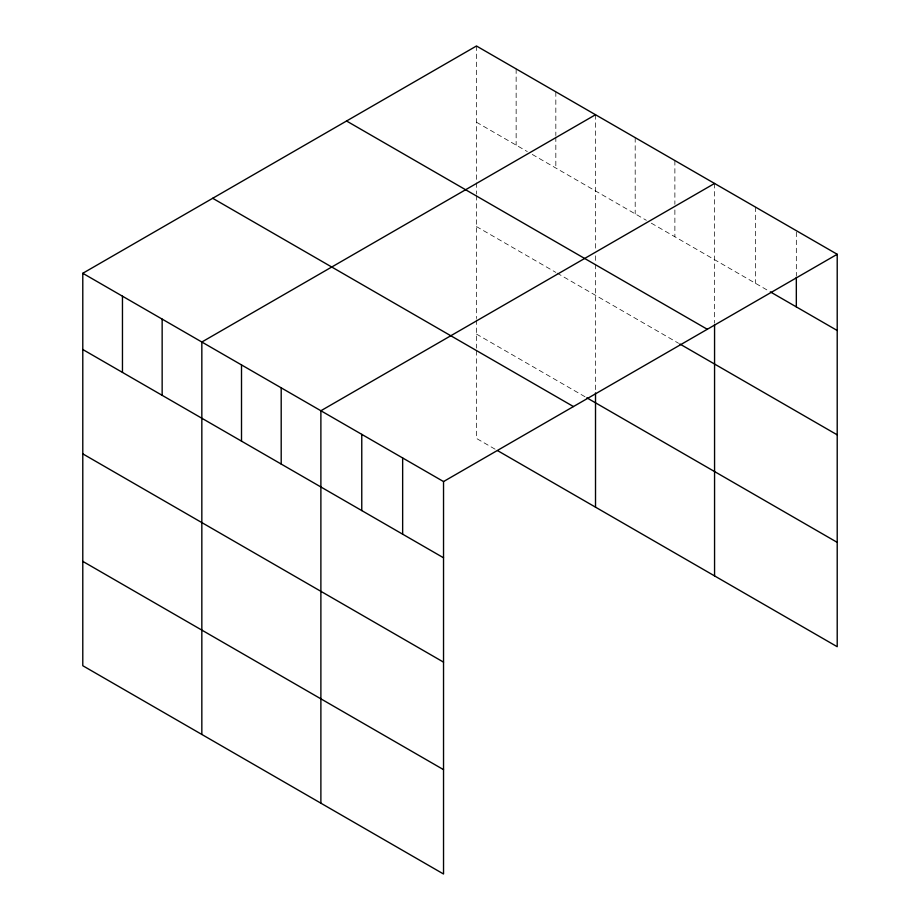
<?xml version="1.0" encoding="UTF-8"?>
<svg xmlns="http://www.w3.org/2000/svg" width="920" height="920" viewBox="0 0 920 920"><rect width="100%" height="100%" fill="white"/><g stroke="black" fill="none" stroke-linecap="round" stroke-linejoin="round"><path stroke-width="0.69" stroke-dasharray="4.6 3.45" d="M476.468 122.222L527.309 151.57M532.266 154.433L646.357 220.305M651.314 223.169L769.074 291.157M476.468 226.573L555.829 272.389M557.072 273.102L678.592 343.275M476.468 334.086L585.591 397.084M495.063 449.167L476.468 438.437L476.468 349.589M796.329 232.081L796.329 275.839M755.446 207.069L755.446 283.291M714.564 183.459L714.564 323.138M674.877 160.552L674.877 204.309M674.877 209.955L674.877 236.773M635.191 137.643L635.191 213.865M595.516 114.735L595.516 250.183M595.516 255.817L595.516 262.867M595.516 264.281L595.516 391.494M555.829 91.816L555.829 135.573M555.829 136.988L555.829 168.038M516.143 68.908L516.143 145.13M476.468 46L476.468 181.447M476.468 182.861L476.468 194.131M476.468 195.546L476.468 318.527M476.468 319.941L476.468 348.185"/><path stroke-width="1.38" d="M82.788 273.286L443.532 481.562L443.532 874L82.788 665.723L82.788 273.286L476.468 46L837.211 254.276L837.211 646.714L497.547 450.604M595.516 114.735L201.836 342.022L201.836 734.447M714.564 183.459L320.884 410.757L320.884 803.183M443.532 481.562L837.211 254.276M770.316 291.87L837.211 330.498M346.553 121.003L707.307 329.279M679.834 343.988L837.211 434.849M586.833 397.808L837.211 542.363M212.692 198.283L573.447 406.559M82.788 349.508L443.532 557.784M82.788 453.859L443.532 662.135M82.788 561.372L443.532 769.649M796.329 277.253L796.329 306.889M714.564 324.553L714.564 575.897M595.516 392.909L595.516 507.161M402.649 457.964L402.649 534.186M361.767 434.355L361.767 510.577M281.198 387.837L281.198 464.059M241.511 364.929L241.511 441.151M162.15 319.113L162.15 395.335M122.463 296.194L122.463 372.416"/></g></svg>
